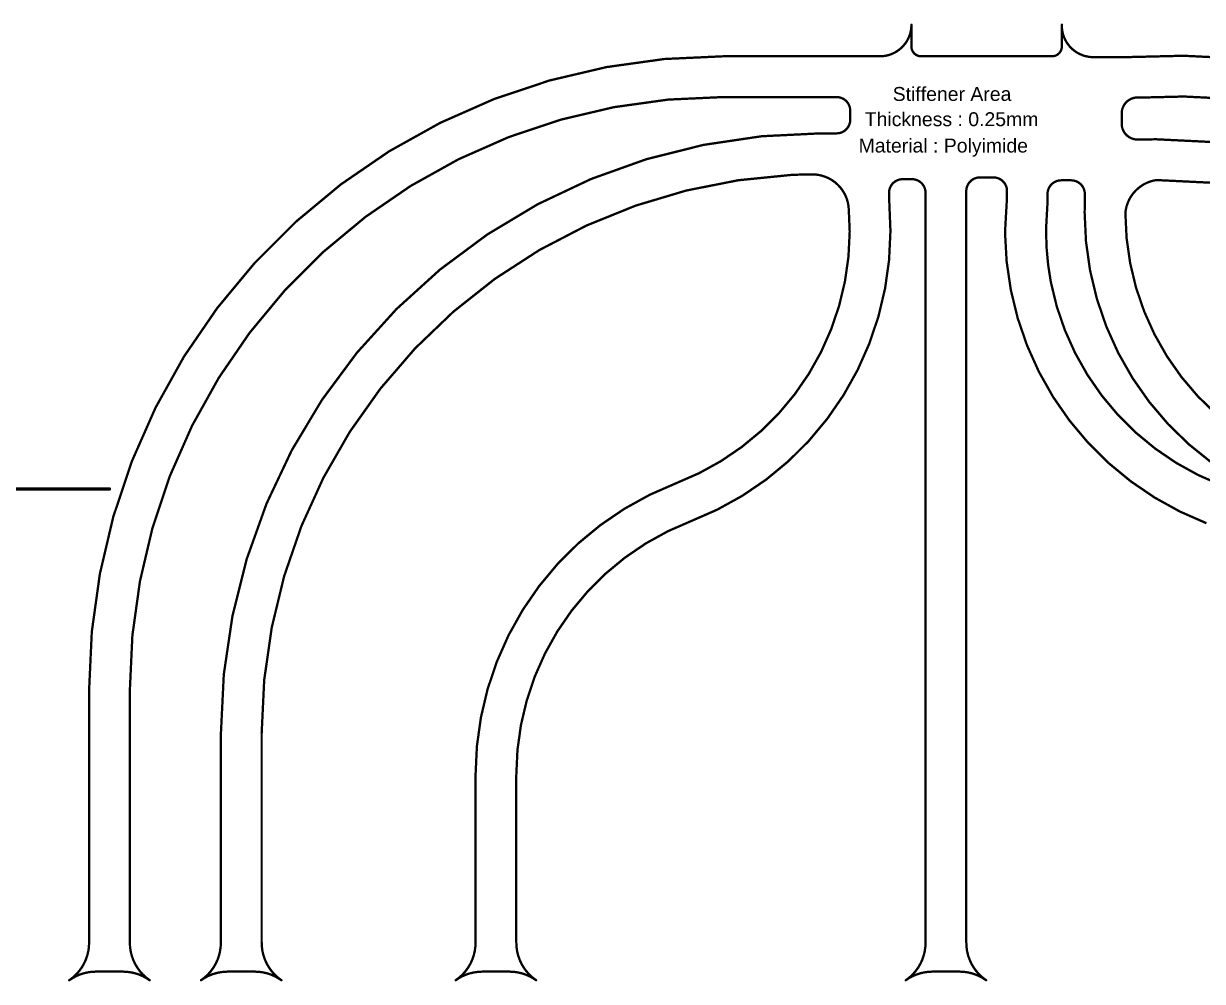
# Model space of a CAD drawing. Header units: inches. Extents: x -17 to 443, y -40 to 218.
# Drawn here: x 231.3 to 360.6, y 27 to 132 of the extents above; entities that cross this region are included whole.
import ezdxf

# ---------------------------------------------------------------- set-up
doc = ezdxf.new("R2010")
doc.units = ezdxf.units.IN
doc.layers.add('Fabrication', color=76, linetype='Continuous')
doc.styles.add('Arial', font='', dxfattribs={"height": 0.2})
doc.styles.get('Arial').set_extended_font_data('Arial')

msp = doc.modelspace()

# ---------------------------------------------------------------- linework, layer by layer
at = {"layer": 'Fabrication'}
for points in [[(328.72, 131.9, 0.254, 0.254, -0.414214), (325.26, 128.44, 0.254, 0.254, 0)], [(328.72, 129.52, 0.254, 0.254, 0), (328.72, 131.9, 0.254, 0.254, 0)], [(345.22, 129.53, 0.254, 0.254, 0), (345.22, 131.9, 0.254, 0.254, 0)], [(348.68, 128.35, 0.254, 0.254, -0.414214), (345.22, 131.8, 0.254, 0.254, 0)], [(329.8, 128.44, 0.254, 0.254, -0.414214), (328.72, 129.52, 0.254, 0.254, 0)], [(345.22, 129.53, 0.254, 0.254, -0.414214), (344.14, 128.44, 0.254, 0.254, 0)], [(238.52, 58.92, 0.254, 0.254, -0.41422), (308.04, 128.44, 0.254, 0.254, 0)], [(308.04, 128.44, 0.254, 0.254, 0), (325.26, 128.44, 0.254, 0.254, 0)], [(329.8, 128.44, 0.254, 0.254, 0), (344.14, 128.44, 0.254, 0.254, 0)], [(348.68, 128.35, 0.254, 0.254, 0), (352.34, 128.35, 0.254, 0.254, 0)], [(352.34, 128.35, 0.254, 0.254, 0), (358.56, 128.5, 0.254, 0.254, 0)], [(358.56, 128.5, 0.254, 0.254, 0), (358.58, 128.5, 0.254, 0.254, 0)], [(358.58, 128.5, 0.254, 0.254, -0.413783), (440.92, 46.34, 0.254, 0.254, 0)], [(354.09, 123.92, 0.254, 0.254, 0), (358.61, 124.03, 0.254, 0.254, 0)], [(358.61, 124.03, 0.254, 0.254, -0.413672), (436.45, 46.33, 0.254, 0.254, 0)], [(242.99, 58.92, 0.254, 0.254, -0.41422), (308.04, 123.97, 0.254, 0.254, 0)], [(308.04, 123.97, 0.254, 0.254, 0), (320.51, 123.97, 0.254, 0.254, 0)], [(320.51, 123.97, 0.254, 0.254, -0.414214), (322.01, 122.47, 0.254, 0.254, 0)], [(351.79, 122.19, 0.254, 0.254, -0.389016), (353.38, 123.92, 0.254, 0.254, 0)], [(353.38, 123.92, 0.254, 0.254, 0), (354.09, 123.92, 0.254, 0.254, 0)], [(322.01, 121.49, 0.254, 0.254, -0.414214), (320.51, 119.99, 0.254, 0.254, 0)], [(322.01, 121.49, 0.254, 0.254, 0), (322.01, 122.47, 0.254, 0.254, 0)], [(351.79, 121.05, 0.254, 0.254, 0), (351.79, 122.19, 0.254, 0.254, 0)], [(353.37, 119.32, 0.254, 0.254, -0.388326), (351.79, 121.05, 0.254, 0.254, 0)], [(252.98, 54.22, 0.254, 0.254, -0.414209), (318.74, 119.99, 0.254, 0.254, 0)], [(318.74, 119.99, 0.254, 0.254, 0), (320.51, 119.99, 0.254, 0.254, 0)], [(353.37, 119.32, 0.254, 0.254, 0), (354.09, 119.32, 0.254, 0.254, 0)], [(354.09, 119.32, 0.254, 0.254, 0), (355.58, 119.34, 0.254, 0.254, 0)], [(355.58, 119.34, 0.254, 0.254, -0.413759), (423.9, 51.16, 0.254, 0.254, 0)], [(257.45, 54.22, 0.254, 0.254, -0.398878), (315.52, 115.43, 0.254, 0.254, 0)], [(315.52, 115.43, 0.254, 0.254, -0.00943), (317.83, 115.49, 0.254, 0.254, 0)], [(317.83, 115.49, 0.254, 0.254, -0.404148), (321.85, 111.65, 0.254, 0.254, 0)], [(326.28, 113.65, 0.254, 0.254, -0.37962), (327.77, 114.97, 0.254, 0.254, 0)], [(327.77, 114.97, 0.254, 0.254, 0), (328.77, 114.97, 0.254, 0.254, 0)], [(328.77, 114.97, 0.254, 0.254, -0.37962), (330.26, 113.65, 0.254, 0.254, 0)], [(334.75, 113.84, 0.254, 0.254, -0.37962), (336.24, 115.16, 0.254, 0.254, 0)], [(336.24, 115.16, 0.254, 0.254, 0), (337.71, 115.16, 0.254, 0.254, 0)], [(337.71, 115.16, 0.254, 0.254, -0.37962), (339.2, 113.84, 0.254, 0.254, 0)], [(334.74, 113.74, 0.254, 0.254, 0), (334.75, 113.84, 0.254, 0.254, 0)], [(334.74, 112.73, 0.254, 0.254, 0), (334.74, 113.74, 0.254, 0.254, 0)], [(339.19, 112.73, 0.254, 0.254, 0), (339.2, 113.84, 0.254, 0.254, 0)], [(343.65, 113.34, 0.254, 0.254, -0.414214), (345.15, 114.84, 0.254, 0.254, 0)], [(345.15, 114.84, 0.254, 0.254, 0), (346.24, 114.84, 0.254, 0.254, 0)], [(346.24, 114.84, 0.254, 0.254, -0.414214), (347.74, 113.34, 0.254, 0.254, 0)], [(352.19, 111.28, 0.254, 0.254, -0.345401), (355.59, 114.87, 0.254, 0.254, 0)], [(355.59, 114.87, 0.254, 0.254, -0.413759), (419.43, 51.15, 0.254, 0.254, 0)], [(326.28, 113.65, 0.254, 0.254, 0), (326.29, 112.54, 0.254, 0.254, 0)], [(326.29, 112.54, 0.254, 0.254, 0), (326.42, 109.3, 0.254, 0.254, 0)], [(330.26, 113.65, 0.254, 0.254, 0), (330.27, 113.61, 0.254, 0.254, 0)], [(330.27, 113.48, 0.254, 0.254, 0), (330.27, 113.61, 0.254, 0.254, 0)], [(330.27, 113.48, 0.254, 0.254, 0), (330.27, 113.47, 0.254, 0.254, 0)], [(330.27, 113.07, 0.254, 0.254, 0), (330.27, 113.47, 0.254, 0.254, 0)], [(330.27, 113.07, 0.254, 0.254, 0), (330.27, 31.29, 0.254, 0.254, 0)], [(334.74, 112.73, 0.254, 0.254, 0), (334.74, 112.73, 0.254, 0.254, 0)], [(334.74, 112.73, 0.254, 0.254, 0), (334.74, 31.29, 0.254, 0.254, 0)], [(338.99, 109.17, 0.254, 0.254, 0), (339.19, 112.73, 0.254, 0.254, 0)], [(343.49, 109.51, 0.254, 0.254, 0), (343.65, 112.42, 0.254, 0.254, 0)], [(343.65, 112.42, 0.254, 0.254, 0), (343.65, 113.34, 0.254, 0.254, 0)], [(347.74, 112.23, 0.254, 0.254, 0), (347.74, 113.34, 0.254, 0.254, 0)], [(321.85, 111.65, 0.254, 0.254, 0), (321.95, 109.21, 0.254, 0.254, 0)], [(347.72, 111.28, 0.254, 0.254, 0), (347.74, 112.23, 0.254, 0.254, 0)], [(376.22, 77.79, 0.254, 0.254, -0.367596), (347.72, 111.28, 0.254, 0.254, 0)], [(347.74, 112.23, 0.254, 0.254, 0), (347.74, 112.23, 0.254, 0.254, 0)], [(376.93, 82.2, 0.254, 0.254, -0.367596), (352.19, 111.28, 0.254, 0.254, 0)], [(321.95, 109.21, 0.254, 0.254, -0.30992), (302.93, 81.63, 0.254, 0.254, 0)], [(326.42, 109.26, 0.254, 0.254, -0.310368), (304.53, 77.46, 0.254, 0.254, 0)], [(326.42, 109.26, 0.254, 0.254, 0), (326.42, 109.3, 0.254, 0.254, 0)], [(338.99, 109.17, 0.254, 0.254, 0), (338.99, 109.1, 0.254, 0.254, 0)], [(361.08, 77.24, 0.254, 0.254, -0.307813), (338.99, 109.1, 0.254, 0.254, 0)], [(343.49, 109.3, 0.254, 0.254, 0), (343.49, 109.51, 0.254, 0.254, 0)], [(344.01, 103.7, 0.254, 0.254, -0.046669), (343.49, 109.3, 0.254, 0.254, 0)], [(362.69, 81.42, 0.254, 0.254, -0.258469), (344.01, 103.7, 0.254, 0.254, 0)], [(280.91, 49.62, 0.254, 0.254, -0.310655), (302.93, 81.63, 0.254, 0.254, 0)], [(302.93, 81.63, 0.254, 0.254, 0), (302.93, 81.63, 0.254, 0.254, 0)], [(201.82, 80.95, 0.381, 0.381, 0), (240.74, 80.99, 0.381, 0.381, 0)], [(285.38, 49.62, 0.254, 0.254, -0.310654), (304.53, 77.46, 0.254, 0.254, 0)], [(238.52, 31.29, 0.254, 0.254, 0), (238.52, 58.92, 0.254, 0.254, 0)], [(242.99, 31.29, 0.254, 0.254, 0), (242.99, 58.92, 0.254, 0.254, 0)], [(252.98, 31.29, 0.254, 0.254, 0), (252.98, 54.22, 0.254, 0.254, 0)], [(257.45, 31.29, 0.254, 0.254, 0), (257.45, 54.22, 0.254, 0.254, 0)], [(280.91, 31.29, 0.254, 0.254, 0), (280.91, 49.62, 0.254, 0.254, 0)], [(285.38, 31.29, 0.254, 0.254, 0), (285.38, 49.62, 0.254, 0.254, 0)], [(238.52, 31.29, 0.254, 0.254, -0.250069), (236.35, 27.12, 0.254, 0.254, 0)], [(245.16, 27.12, 0.254, 0.254, -0.250069), (242.99, 31.29, 0.254, 0.254, 0)], [(252.97, 31.29, 0.254, 0.254, -0.250069), (250.81, 27.12, 0.254, 0.254, 0)], [(259.61, 27.12, 0.254, 0.254, -0.250069), (257.45, 31.29, 0.254, 0.254, 0)], [(280.91, 31.29, 0.254, 0.254, -0.250069), (278.74, 27.12, 0.254, 0.254, 0)], [(287.55, 27.12, 0.254, 0.254, -0.250069), (285.38, 31.29, 0.254, 0.254, 0)], [(330.27, 31.29, 0.254, 0.254, -0.250069), (328.11, 27.12, 0.254, 0.254, 0)], [(336.91, 27.12, 0.254, 0.254, -0.250069), (334.74, 31.29, 0.254, 0.254, 0)], [(236.35, 27.12, 0.254, 0.254, -0.154613), (239.21, 28.06, 0.254, 0.254, 0)], [(239.21, 28.06, 0.254, 0.254, 0), (242.29, 28.06, 0.254, 0.254, 0)], [(242.29, 28.06, 0.254, 0.254, -0.154613), (245.16, 27.12, 0.254, 0.254, 0)], [(250.8, 27.12, 0.254, 0.254, -0.154613), (253.67, 28.06, 0.254, 0.254, 0)], [(253.67, 28.06, 0.254, 0.254, 0), (256.75, 28.06, 0.254, 0.254, 0)], [(256.75, 28.06, 0.254, 0.254, -0.154613), (259.61, 27.12, 0.254, 0.254, 0)], [(278.73, 27.12, 0.254, 0.254, -0.154613), (281.6, 28.06, 0.254, 0.254, 0)], [(281.6, 28.06, 0.254, 0.254, 0), (284.68, 28.06, 0.254, 0.254, 0)], [(284.68, 28.06, 0.254, 0.254, -0.154613), (287.55, 27.12, 0.254, 0.254, 0)], [(328.1, 27.12, 0.254, 0.254, -0.154613), (330.97, 28.06, 0.254, 0.254, 0)], [(330.97, 28.06, 0.254, 0.254, 0), (334.05, 28.06, 0.254, 0.254, 0)], [(334.05, 28.06, 0.254, 0.254, -0.154613), (336.92, 27.12, 0.254, 0.254, 0)]]:
    msp.add_lwpolyline(points, format="xyseb", dxfattribs=at)
for points in [[(328.66, 131.9, 0.127, 0.127, 1), (328.79, 131.9, 0.127, 0.127, 1)], [(328.66, 131.9, 0.127, 0.127, 1), (328.79, 131.9, 0.127, 0.127, 1)], [(345.16, 131.9, 0.127, 0.127, 1), (345.29, 131.9, 0.127, 0.127, 1)], [(345.16, 131.8, 0.127, 0.127, 1), (345.29, 131.8, 0.127, 0.127, 1)], [(328.66, 129.52, 0.127, 0.127, 1), (328.79, 129.52, 0.127, 0.127, 1)], [(328.66, 129.52, 0.127, 0.127, 1), (328.79, 129.52, 0.127, 0.127, 1)], [(345.16, 129.53, 0.127, 0.127, 1), (345.29, 129.53, 0.127, 0.127, 1)], [(345.16, 129.53, 0.127, 0.127, 1), (345.29, 129.53, 0.127, 0.127, 1)], [(307.98, 128.44, 0.127, 0.127, 1), (308.11, 128.44, 0.127, 0.127, 1)], [(307.98, 128.44, 0.127, 0.127, 1), (308.11, 128.44, 0.127, 0.127, 1)], [(325.2, 128.44, 0.127, 0.127, 1), (325.33, 128.44, 0.127, 0.127, 1)], [(325.2, 128.44, 0.127, 0.127, 1), (325.33, 128.44, 0.127, 0.127, 1)], [(329.74, 128.44, 0.127, 0.127, 1), (329.87, 128.44, 0.127, 0.127, 1)], [(329.74, 128.44, 0.127, 0.127, 1), (329.87, 128.44, 0.127, 0.127, 1)], [(344.08, 128.44, 0.127, 0.127, 1), (344.21, 128.44, 0.127, 0.127, 1)], [(344.08, 128.44, 0.127, 0.127, 1), (344.21, 128.44, 0.127, 0.127, 1)], [(348.62, 128.35, 0.127, 0.127, 1), (348.75, 128.35, 0.127, 0.127, 1)], [(348.62, 128.35, 0.127, 0.127, 1), (348.75, 128.35, 0.127, 0.127, 1)], [(352.28, 128.35, 0.127, 0.127, 1), (352.41, 128.35, 0.127, 0.127, 1)], [(352.28, 128.35, 0.127, 0.127, 1), (352.41, 128.35, 0.127, 0.127, 1)], [(358.49, 128.5, 0.127, 0.127, 1), (358.62, 128.5, 0.127, 0.127, 1)], [(358.49, 128.5, 0.127, 0.127, 1), (358.62, 128.5, 0.127, 0.127, 1)], [(358.52, 128.5, 0.127, 0.127, 1), (358.65, 128.5, 0.127, 0.127, 1)], [(358.52, 128.5, 0.127, 0.127, 1), (358.65, 128.5, 0.127, 0.127, 1)], [(358.55, 124.03, 0.127, 0.127, 1), (358.68, 124.03, 0.127, 0.127, 1)], [(358.55, 124.03, 0.127, 0.127, 1), (358.68, 124.03, 0.127, 0.127, 1)], [(307.98, 123.97, 0.127, 0.127, 1), (308.11, 123.97, 0.127, 0.127, 1)], [(307.98, 123.97, 0.127, 0.127, 1), (308.11, 123.97, 0.127, 0.127, 1)], [(320.45, 123.97, 0.127, 0.127, 1), (320.58, 123.97, 0.127, 0.127, 1)], [(320.45, 123.97, 0.127, 0.127, 1), (320.58, 123.97, 0.127, 0.127, 1)], [(353.31, 123.92, 0.127, 0.127, 1), (353.44, 123.92, 0.127, 0.127, 1)], [(353.31, 123.92, 0.127, 0.127, 1), (353.44, 123.92, 0.127, 0.127, 1)], [(354.03, 123.92, 0.127, 0.127, 1), (354.16, 123.92, 0.127, 0.127, 1)], [(354.03, 123.92, 0.127, 0.127, 1), (354.16, 123.92, 0.127, 0.127, 1)], [(321.95, 122.47, 0.127, 0.127, 1), (322.08, 122.47, 0.127, 0.127, 1)], [(321.95, 122.47, 0.127, 0.127, 1), (322.08, 122.47, 0.127, 0.127, 1)], [(321.95, 121.49, 0.127, 0.127, 1), (322.08, 121.49, 0.127, 0.127, 1)], [(321.95, 121.49, 0.127, 0.127, 1), (322.08, 121.49, 0.127, 0.127, 1)], [(351.73, 122.19, 0.127, 0.127, 1), (351.86, 122.19, 0.127, 0.127, 1)], [(351.73, 122.19, 0.127, 0.127, 1), (351.86, 122.19, 0.127, 0.127, 1)], [(351.73, 121.05, 0.127, 0.127, 1), (351.86, 121.05, 0.127, 0.127, 1)], [(351.73, 121.05, 0.127, 0.127, 1), (351.86, 121.05, 0.127, 0.127, 1)], [(318.68, 119.99, 0.127, 0.127, 1), (318.81, 119.99, 0.127, 0.127, 1)], [(318.68, 119.99, 0.127, 0.127, 1), (318.81, 119.99, 0.127, 0.127, 1)], [(320.45, 119.99, 0.127, 0.127, 1), (320.58, 119.99, 0.127, 0.127, 1)], [(320.45, 119.99, 0.127, 0.127, 1), (320.58, 119.99, 0.127, 0.127, 1)], [(353.31, 119.32, 0.127, 0.127, 1), (353.44, 119.32, 0.127, 0.127, 1)], [(353.31, 119.32, 0.127, 0.127, 1), (353.44, 119.32, 0.127, 0.127, 1)], [(354.03, 119.32, 0.127, 0.127, 1), (354.16, 119.32, 0.127, 0.127, 1)], [(354.03, 119.32, 0.127, 0.127, 1), (354.16, 119.32, 0.127, 0.127, 1)], [(355.52, 119.34, 0.127, 0.127, 1), (355.65, 119.34, 0.127, 0.127, 1)], [(355.52, 119.34, 0.127, 0.127, 1), (355.65, 119.34, 0.127, 0.127, 1)], [(315.45, 115.43, 0.127, 0.127, 1), (315.58, 115.43, 0.127, 0.127, 1)], [(315.45, 115.43, 0.127, 0.127, 1), (315.58, 115.43, 0.127, 0.127, 1)], [(317.76, 115.49, 0.127, 0.127, 1), (317.89, 115.49, 0.127, 0.127, 1)], [(317.76, 115.49, 0.127, 0.127, 1), (317.89, 115.49, 0.127, 0.127, 1)], [(327.7, 114.97, 0.127, 0.127, 1), (327.83, 114.97, 0.127, 0.127, 1)], [(327.7, 114.97, 0.127, 0.127, 1), (327.83, 114.97, 0.127, 0.127, 1)], [(328.7, 114.97, 0.127, 0.127, 1), (328.83, 114.97, 0.127, 0.127, 1)], [(328.7, 114.97, 0.127, 0.127, 1), (328.83, 114.97, 0.127, 0.127, 1)], [(336.17, 115.16, 0.127, 0.127, 1), (336.3, 115.16, 0.127, 0.127, 1)], [(336.17, 115.16, 0.127, 0.127, 1), (336.3, 115.16, 0.127, 0.127, 1)], [(337.65, 115.16, 0.127, 0.127, 1), (337.77, 115.16, 0.127, 0.127, 1)], [(337.65, 115.16, 0.127, 0.127, 1), (337.77, 115.16, 0.127, 0.127, 1)], [(334.67, 113.74, 0.127, 0.127, 1), (334.8, 113.74, 0.127, 0.127, 1)], [(334.67, 113.74, 0.127, 0.127, 1), (334.8, 113.74, 0.127, 0.127, 1)], [(334.68, 113.84, 0.127, 0.127, 1), (334.81, 113.84, 0.127, 0.127, 1)], [(334.68, 113.84, 0.127, 0.127, 1), (334.81, 113.84, 0.127, 0.127, 1)], [(339.14, 113.84, 0.127, 0.127, 1), (339.26, 113.84, 0.127, 0.127, 1)], [(339.14, 113.84, 0.127, 0.127, 1), (339.26, 113.84, 0.127, 0.127, 1)], [(345.09, 114.84, 0.127, 0.127, 1), (345.21, 114.84, 0.127, 0.127, 1)], [(345.09, 114.84, 0.127, 0.127, 1), (345.21, 114.84, 0.127, 0.127, 1)], [(346.18, 114.84, 0.127, 0.127, 1), (346.3, 114.84, 0.127, 0.127, 1)], [(346.18, 114.84, 0.127, 0.127, 1), (346.3, 114.84, 0.127, 0.127, 1)], [(355.52, 114.87, 0.127, 0.127, 1), (355.65, 114.87, 0.127, 0.127, 1)], [(355.52, 114.87, 0.127, 0.127, 1), (355.65, 114.87, 0.127, 0.127, 1)], [(326.21, 113.65, 0.127, 0.127, 1), (326.34, 113.65, 0.127, 0.127, 1)], [(326.21, 113.65, 0.127, 0.127, 1), (326.34, 113.65, 0.127, 0.127, 1)], [(326.22, 112.54, 0.127, 0.127, 1), (326.35, 112.54, 0.127, 0.127, 1)], [(326.22, 112.54, 0.127, 0.127, 1), (326.35, 112.54, 0.127, 0.127, 1)], [(330.19, 113.65, 0.127, 0.127, 1), (330.32, 113.65, 0.127, 0.127, 1)], [(330.19, 113.65, 0.127, 0.127, 1), (330.32, 113.65, 0.127, 0.127, 1)], [(330.2, 113.61, 0.127, 0.127, 1), (330.33, 113.61, 0.127, 0.127, 1)], [(330.2, 113.61, 0.127, 0.127, 1), (330.33, 113.61, 0.127, 0.127, 1)], [(330.2, 113.48, 0.127, 0.127, 1), (330.33, 113.48, 0.127, 0.127, 1)], [(330.2, 113.48, 0.127, 0.127, 1), (330.33, 113.48, 0.127, 0.127, 1)], [(330.2, 113.47, 0.127, 0.127, 1), (330.33, 113.47, 0.127, 0.127, 1)], [(330.2, 113.47, 0.127, 0.127, 1), (330.33, 113.47, 0.127, 0.127, 1)], [(330.2, 113.07, 0.127, 0.127, 1), (330.33, 113.07, 0.127, 0.127, 1)], [(330.2, 113.07, 0.127, 0.127, 1), (330.33, 113.07, 0.127, 0.127, 1)], [(334.67, 112.73, 0.127, 0.127, 1), (334.8, 112.73, 0.127, 0.127, 1)], [(334.67, 112.73, 0.127, 0.127, 1), (334.8, 112.73, 0.127, 0.127, 1)], [(334.67, 112.73, 0.127, 0.127, 1), (334.8, 112.73, 0.127, 0.127, 1)], [(334.67, 112.73, 0.127, 0.127, 1), (334.8, 112.73, 0.127, 0.127, 1)], [(339.13, 112.73, 0.127, 0.127, 1), (339.25, 112.73, 0.127, 0.127, 1)], [(339.13, 112.73, 0.127, 0.127, 1), (339.25, 112.73, 0.127, 0.127, 1)], [(343.59, 113.34, 0.127, 0.127, 1), (343.71, 113.34, 0.127, 0.127, 1)], [(343.59, 113.34, 0.127, 0.127, 1), (343.71, 113.34, 0.127, 0.127, 1)], [(343.59, 112.42, 0.127, 0.127, 1), (343.71, 112.42, 0.127, 0.127, 1)], [(343.59, 112.42, 0.127, 0.127, 1), (343.71, 112.42, 0.127, 0.127, 1)], [(347.68, 113.34, 0.127, 0.127, 1), (347.8, 113.34, 0.127, 0.127, 1)], [(347.68, 113.34, 0.127, 0.127, 1), (347.8, 113.34, 0.127, 0.127, 1)], [(321.79, 111.65, 0.127, 0.127, 1), (321.91, 111.65, 0.127, 0.127, 1)], [(321.79, 111.65, 0.127, 0.127, 1), (321.91, 111.65, 0.127, 0.127, 1)], [(347.66, 111.28, 0.127, 0.127, 1), (347.79, 111.28, 0.127, 0.127, 1)], [(347.66, 111.28, 0.127, 0.127, 1), (347.79, 111.28, 0.127, 0.127, 1)], [(347.67, 112.23, 0.127, 0.127, 1), (347.8, 112.23, 0.127, 0.127, 1)], [(347.67, 112.23, 0.127, 0.127, 1), (347.8, 112.23, 0.127, 0.127, 1)], [(347.68, 112.23, 0.127, 0.127, 1), (347.8, 112.23, 0.127, 0.127, 1)], [(347.68, 112.23, 0.127, 0.127, 1), (347.8, 112.23, 0.127, 0.127, 1)], [(352.13, 111.28, 0.127, 0.127, 1), (352.26, 111.28, 0.127, 0.127, 1)], [(352.13, 111.28, 0.127, 0.127, 1), (352.26, 111.28, 0.127, 0.127, 1)], [(321.89, 109.21, 0.127, 0.127, 1), (322.01, 109.21, 0.127, 0.127, 1)], [(321.89, 109.21, 0.127, 0.127, 1), (322.01, 109.21, 0.127, 0.127, 1)], [(326.36, 109.3, 0.127, 0.127, 1), (326.48, 109.3, 0.127, 0.127, 1)], [(326.36, 109.3, 0.127, 0.127, 1), (326.48, 109.3, 0.127, 0.127, 1)], [(326.36, 109.26, 0.127, 0.127, 1), (326.48, 109.26, 0.127, 0.127, 1)], [(326.36, 109.26, 0.127, 0.127, 1), (326.48, 109.26, 0.127, 0.127, 1)], [(338.93, 109.17, 0.127, 0.127, 1), (339.06, 109.17, 0.127, 0.127, 1)], [(338.93, 109.17, 0.127, 0.127, 1), (339.06, 109.17, 0.127, 0.127, 1)], [(338.93, 109.1, 0.127, 0.127, 1), (339.06, 109.1, 0.127, 0.127, 1)], [(338.93, 109.1, 0.127, 0.127, 1), (339.06, 109.1, 0.127, 0.127, 1)], [(343.42, 109.51, 0.127, 0.127, 1), (343.55, 109.51, 0.127, 0.127, 1)], [(343.42, 109.51, 0.127, 0.127, 1), (343.55, 109.51, 0.127, 0.127, 1)], [(343.42, 109.3, 0.127, 0.127, 1), (343.55, 109.3, 0.127, 0.127, 1)], [(343.42, 109.3, 0.127, 0.127, 1), (343.55, 109.3, 0.127, 0.127, 1)], [(343.95, 103.7, 0.127, 0.127, 1), (344.07, 103.7, 0.127, 0.127, 1)], [(343.95, 103.7, 0.127, 0.127, 1), (344.07, 103.7, 0.127, 0.127, 1)], [(302.87, 81.63, 0.127, 0.127, 1), (302.99, 81.63, 0.127, 0.127, 1)], [(302.87, 81.63, 0.127, 0.127, 1), (302.99, 81.63, 0.127, 0.127, 1)], [(302.87, 81.63, 0.127, 0.127, 1), (302.99, 81.63, 0.127, 0.127, 1)], [(302.87, 81.63, 0.127, 0.127, 1), (302.99, 81.63, 0.127, 0.127, 1)], [(240.65, 80.99, 0.191, 0.191, 1), (240.84, 80.99, 0.191, 0.191, 1)], [(304.47, 77.46, 0.127, 0.127, 1), (304.59, 77.46, 0.127, 0.127, 1)], [(304.47, 77.46, 0.127, 0.127, 1), (304.59, 77.46, 0.127, 0.127, 1)], [(238.46, 58.92, 0.127, 0.127, 1), (238.59, 58.92, 0.127, 0.127, 1)], [(238.46, 58.92, 0.127, 0.127, 1), (238.59, 58.92, 0.127, 0.127, 1)], [(242.93, 58.92, 0.127, 0.127, 1), (243.06, 58.92, 0.127, 0.127, 1)], [(242.93, 58.92, 0.127, 0.127, 1), (243.06, 58.92, 0.127, 0.127, 1)], [(252.91, 54.22, 0.127, 0.127, 1), (253.04, 54.22, 0.127, 0.127, 1)], [(252.91, 54.22, 0.127, 0.127, 1), (253.04, 54.22, 0.127, 0.127, 1)], [(257.38, 54.22, 0.127, 0.127, 1), (257.51, 54.22, 0.127, 0.127, 1)], [(257.38, 54.22, 0.127, 0.127, 1), (257.51, 54.22, 0.127, 0.127, 1)], [(280.85, 49.62, 0.127, 0.127, 1), (280.97, 49.62, 0.127, 0.127, 1)], [(280.85, 49.62, 0.127, 0.127, 1), (280.97, 49.62, 0.127, 0.127, 1)], [(285.32, 49.62, 0.127, 0.127, 1), (285.44, 49.62, 0.127, 0.127, 1)], [(285.32, 49.62, 0.127, 0.127, 1), (285.44, 49.62, 0.127, 0.127, 1)], [(238.46, 31.29, 0.127, 0.127, 1), (238.59, 31.29, 0.127, 0.127, 1)], [(238.46, 31.29, 0.127, 0.127, 1), (238.59, 31.29, 0.127, 0.127, 1)], [(242.93, 31.29, 0.127, 0.127, 1), (243.06, 31.29, 0.127, 0.127, 1)], [(242.93, 31.29, 0.127, 0.127, 1), (243.06, 31.29, 0.127, 0.127, 1)], [(252.91, 31.29, 0.127, 0.127, 1), (253.04, 31.29, 0.127, 0.127, 1)], [(252.91, 31.29, 0.127, 0.127, 1), (253.04, 31.29, 0.127, 0.127, 1)], [(257.38, 31.29, 0.127, 0.127, 1), (257.51, 31.29, 0.127, 0.127, 1)], [(257.38, 31.29, 0.127, 0.127, 1), (257.51, 31.29, 0.127, 0.127, 1)], [(280.85, 31.29, 0.127, 0.127, 1), (280.97, 31.29, 0.127, 0.127, 1)], [(280.85, 31.29, 0.127, 0.127, 1), (280.97, 31.29, 0.127, 0.127, 1)], [(285.32, 31.29, 0.127, 0.127, 1), (285.44, 31.29, 0.127, 0.127, 1)], [(285.32, 31.29, 0.127, 0.127, 1), (285.44, 31.29, 0.127, 0.127, 1)], [(330.21, 31.29, 0.127, 0.127, 1), (330.34, 31.29, 0.127, 0.127, 1)], [(330.21, 31.29, 0.127, 0.127, 1), (330.34, 31.29, 0.127, 0.127, 1)], [(334.68, 31.29, 0.127, 0.127, 1), (334.81, 31.29, 0.127, 0.127, 1)], [(334.68, 31.29, 0.127, 0.127, 1), (334.81, 31.29, 0.127, 0.127, 1)], [(236.28, 27.12, 0.127, 0.127, 1), (236.41, 27.12, 0.127, 0.127, 1)], [(236.29, 27.12, 0.127, 0.127, 1), (236.42, 27.12, 0.127, 0.127, 1)], [(239.15, 28.06, 0.127, 0.127, 1), (239.28, 28.06, 0.127, 0.127, 1)], [(239.15, 28.06, 0.127, 0.127, 1), (239.28, 28.06, 0.127, 0.127, 1)], [(242.23, 28.06, 0.127, 0.127, 1), (242.36, 28.06, 0.127, 0.127, 1)], [(242.23, 28.06, 0.127, 0.127, 1), (242.36, 28.06, 0.127, 0.127, 1)], [(245.1, 27.12, 0.127, 0.127, 1), (245.23, 27.12, 0.127, 0.127, 1)], [(245.1, 27.12, 0.127, 0.127, 1), (245.23, 27.12, 0.127, 0.127, 1)], [(250.73, 27.12, 0.127, 0.127, 1), (250.86, 27.12, 0.127, 0.127, 1)], [(250.74, 27.12, 0.127, 0.127, 1), (250.87, 27.12, 0.127, 0.127, 1)], [(253.6, 28.06, 0.127, 0.127, 1), (253.73, 28.06, 0.127, 0.127, 1)], [(253.6, 28.06, 0.127, 0.127, 1), (253.73, 28.06, 0.127, 0.127, 1)], [(256.68, 28.06, 0.127, 0.127, 1), (256.81, 28.06, 0.127, 0.127, 1)], [(256.68, 28.06, 0.127, 0.127, 1), (256.81, 28.06, 0.127, 0.127, 1)], [(259.55, 27.12, 0.127, 0.127, 1), (259.68, 27.12, 0.127, 0.127, 1)], [(259.55, 27.12, 0.127, 0.127, 1), (259.68, 27.12, 0.127, 0.127, 1)], [(278.67, 27.12, 0.127, 0.127, 1), (278.8, 27.12, 0.127, 0.127, 1)], [(278.68, 27.12, 0.127, 0.127, 1), (278.8, 27.12, 0.127, 0.127, 1)], [(281.54, 28.06, 0.127, 0.127, 1), (281.66, 28.06, 0.127, 0.127, 1)], [(281.54, 28.06, 0.127, 0.127, 1), (281.66, 28.06, 0.127, 0.127, 1)], [(284.62, 28.06, 0.127, 0.127, 1), (284.74, 28.06, 0.127, 0.127, 1)], [(284.62, 28.06, 0.127, 0.127, 1), (284.74, 28.06, 0.127, 0.127, 1)], [(287.49, 27.12, 0.127, 0.127, 1), (287.61, 27.12, 0.127, 0.127, 1)], [(287.49, 27.12, 0.127, 0.127, 1), (287.61, 27.12, 0.127, 0.127, 1)], [(328.04, 27.12, 0.127, 0.127, 1), (328.16, 27.12, 0.127, 0.127, 1)], [(328.04, 27.12, 0.127, 0.127, 1), (328.17, 27.12, 0.127, 0.127, 1)], [(330.91, 28.06, 0.127, 0.127, 1), (331.03, 28.06, 0.127, 0.127, 1)], [(330.91, 28.06, 0.127, 0.127, 1), (331.03, 28.06, 0.127, 0.127, 1)], [(333.99, 28.06, 0.127, 0.127, 1), (334.11, 28.06, 0.127, 0.127, 1)], [(333.99, 28.06, 0.127, 0.127, 1), (334.11, 28.06, 0.127, 0.127, 1)], [(336.85, 27.12, 0.127, 0.127, 1), (336.98, 27.12, 0.127, 0.127, 1)], [(336.85, 27.12, 0.127, 0.127, 1), (336.98, 27.12, 0.127, 0.127, 1)]]:
    msp.add_lwpolyline(points, format="xyseb", close=True, dxfattribs=at)

# ---------------------------------------------------------------- texts
at = {"layer": 'Fabrication', "style": 'Arial'}
for s, p in [('Stiffener Area', (326.67, 123.55)), ('Thickness : 0.25mm', (323.6, 120.78)), ('Material : Polyimide', (322.93, 117.89))]:
    msp.add_text(s, height=1.524, dxfattribs=at).set_placement(p)

doc.saveas('drawing.dxf')
